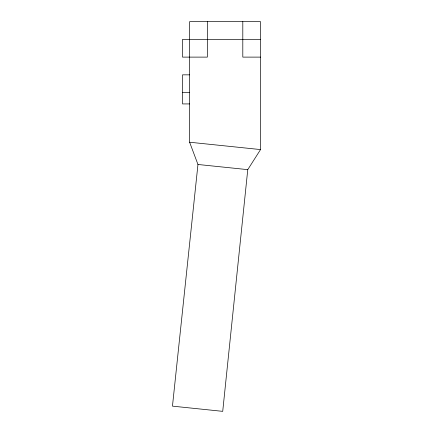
<?xml version="1.0" encoding="UTF-8"?>
<svg xmlns="http://www.w3.org/2000/svg" width="433" height="433" viewBox="0 0 433 433"><rect width="100%" height="100%" fill="white"/><g stroke="black" fill="none" stroke-linecap="round" stroke-linejoin="round"><path stroke-width="0.65" d="M247.763 169.639L222.719 411.35L172.464 406.143L197.962 164.48L189.611 142.224L189.611 21.65L260.536 21.65L260.536 149.574L247.763 169.639L197.962 164.48M260.536 39.381L182.52 39.381L182.52 57.113L207.342 57.113L207.342 21.65M260.536 57.113L242.805 57.113L242.805 21.65M189.611 74.844L182.52 74.844L182.52 103.925L189.611 103.925M182.52 92.575L189.611 92.575M189.611 142.224L260.536 149.574"/></g></svg>
